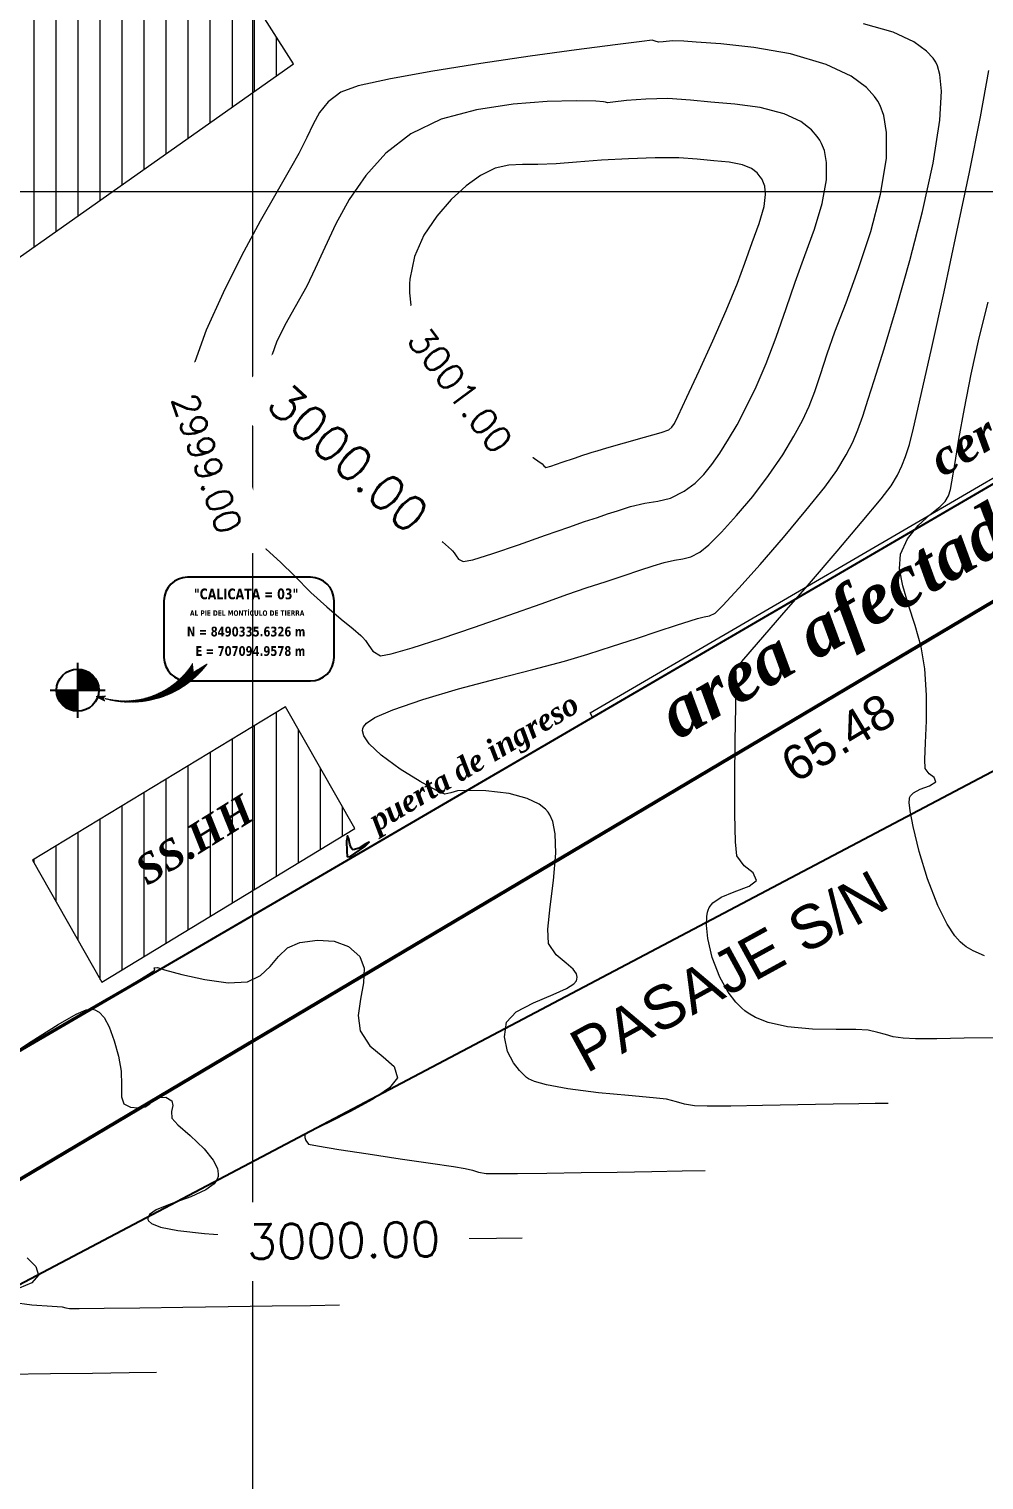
# Model space of a CAD drawing. Header units: metres. Extents: x 699753 to 708012, y 8489657 to 8490746.
# Drawn here: x 699936.6 to 699991.7, y 8490227.8 to 8490311.5 of the extents above; entities that cross this region are included whole.
import ezdxf
from ezdxf.enums import TextEntityAlignment as Align

# ---------------------------------------------------------------- set-up
doc = ezdxf.new("R2010")
doc.units = ezdxf.units.M
for name, color, linetype, lineweight in [('BLOQUES', 7, 'Continuous', 60), ('detalles', 84, 'Continuous', 25), ('V-INTEREG', 5, 'Continuous', 5)]:
    doc.layers.add(name, color=color, linetype=linetype, lineweight=lineweight)
for name, color, linetype in [('C-ANNO-MATC-TEXT', 150, 'Continuous'), ('C-PROP-BRNG', 92, 'Continuous'), ('C-ROAD-TEXT', 11, 'Continuous'), ('C-STRM-STRC', 170, 'Continuous'), ('C-TOPO', 7, 'Continuous'), ('C-TOPO-MAJR', 9, 'Continuous'), ('V-SITE-VEGE', 80, 'Continuous')]:
    doc.layers.add(name, color=color, linetype=linetype)
doc.styles.add('COTAS', font='arial.ttf')
doc.styles.add('MtXpl_Palatino_Linot', font='')
doc.styles.add('MtXpl_Verdana', font='')
doc.styles.get("Standard").update_dxf_attribs({"font": 'simplex.shx'})
doc.styles.get('MtXpl_Palatino_Linot').set_extended_font_data('Palatino Linotype', italic=True, bold=True)
doc.styles.get('MtXpl_Verdana').set_extended_font_data('Verdana', bold=True)
pattern_1 = [(90, (-714247.4502564293, -8490013.274709577), (-1.27, 0), [])]

# ---------------------------------------------------------------- blocks, each defined once
blk = doc.blocks.new('bm')
for p, q in [((0, -0.1299999999999954), (0, 0.1299999999999954)), ((-0.1299999999999954, 0), (0.1299999999999954, 0))]:
    blk.add_line(p, q)
at = {"const_width": 0.0999999999999544}
for points in [[(0.0499999999999759, 0, 0.414213562373095), (-1.8e-15, 0.0499999999999776, 1)], [(-0.0499999999999794, 0, 0.414213562373095), (-1.8e-15, -0.0499999999999776, 1)]]:
    blk.add_lwpolyline(points, format="xyb", dxfattribs=at)
blk.add_circle((0, 0), 0.1)

msp = doc.modelspace()

# ---------------------------------------------------------------- hatches: boundary and pattern name
at = {"layer": 'BLOQUES', "lineweight": 0}
h = msp.add_hatch(dxfattribs=at)
h.set_pattern_fill('ANSI31', color=256, scale=0.4, angle=45)
h.set_pattern_definition(pattern_1)
h.paths.add_polyline_path([(699955.4003379791, 8490265.387990853), (699951.4137763138, 8490272.416572938), (699936.8378135617, 8490263.564186262), (699940.824375227, 8490256.535604177)])
h.paths.add_polyline_path([(699943.3301657593, 8490261.418581283), (699950.2466024078, 8490265.705629518), (699948.8497202877, 8490267.959265625), (699941.9332836395, 8490263.672217382)], flags=24)
at = {"layer": 'V-INTEREG', "lineweight": 0}
h = msp.add_hatch(dxfattribs=at)
h.set_pattern_fill('ANSI31', color=8, scale=0.05438232421874997, angle=-212.683187172237, style=0)
h.set_pattern_definition([(192.3168128277628, (699939.368064348, 8490265.29977508), (0.001450084829632572, -0.00664132592488231), [])])
edge = h.paths.add_edge_path()
edge.add_line((699946.8983732531, 8490274.885579864), (699946.1132494867, 8490274.407614542))
edge.add_line((699946.1132494857, 8490274.407614546), (699946.0612063642, 8490274.9104338))
edge.add_arc((699942.1500995097, 8490277.382426178), 4.626824305750206, 254.1327737513665, 327.70530414900577, ccw=False)
edge.add_arc((699942.4960402449, 8490278.204553759), 5.513267962909487, 253.0105103110142, 322.9869028757964)
h.paths.add_polyline_path([(699941.0399323156, 8490273.036058264), (699940.8850838778, 8490272.931893783), (699940.9929807422, 8490272.75981809), (699940.4957866439, 8490273.006797073)])

# ---------------------------------------------------------------- linework, layer by layer
at = {"flags": 128}
msp.add_lwpolyline([(699886.2154394257, 8490212.83418353), (700043.9861343707, 8490296.024934916), (700049.9658822921, 8490282.332007354), (700064.0396313245, 8490202.102815414)], dxfattribs=at)
at = {"layer": 'BLOQUES', "lineweight": 0, "flags": 128}
for points in [[(699890.0575124751, 8490339.248363065), (699922.3938461168, 8490288.680408997), (699951.879260132, 8490309.478329195), (699920.5719663071, 8490358.5732588)], [(699968.9628376885, 8490272.063914439), (700033.123853275, 8490309.445099497), (700033.4382913018, 8490309.281093283), (699969.1140591475, 8490271.804815767)], [(699955.4003379791, 8490265.387990853), (699951.4137763138, 8490272.416572938), (699936.8378135617, 8490263.564186262), (699940.824375227, 8490256.535604177)]]:
    msp.add_lwpolyline(points, close=True, dxfattribs=at)
at = {"layer": 'C-ANNO-MATC-TEXT', "lineweight": 9}
for p, q in [((699949.51939919, 8490142.102815414), (699949.5193991897, 8490402.102815414)), ((699789.5193991897, 8490302.102815414), (700109.5193991897, 8490302.102815414))]:
    msp.add_line(p, q, dxfattribs=at)
at = {"layer": 'C-ROAD-TEXT', "color": 4, "linetype": 'Continuous', "lineweight": -3, "elevation": -1249.221251983123}
msp.add_lwpolyline([(699944.4080265772, 8490278.517932853), (699944.4080265767, 8490275.258906314, 0.4142135622399479), (699945.7675013465, 8490273.899431543), (699952.8510587853, 8490273.899431543, 0.4142135619266923), (699954.2105335551, 8490275.258906322), (699954.2105335549, 8490278.517932853, 0.4142135622399477), (699952.8510587859, 8490279.877407622), (699945.767501347, 8490279.877407622, 0.4142135619266921)], format="xyb", close=True, dxfattribs=at)
at = {"layer": 'C-TOPO', "color": 132, "linetype": 'Continuous', "lineweight": 0, "true_color": 0x00b8b8, "flags": 128}
for points, elevation in [([(699986.1463749219, 8490249.553404266), (699985.921024457, 8490249.550290773), (699985.3969921084, 8490249.541955872), (699984.4542689655, 8490249.525090052), (699982.9794764757, 8490249.496994814), (699980.94582822, 8490249.458301617), (699978.9082020015, 8490249.422686206), (699977.0887138656, 8490249.397701172), (699975.7094798567, 8490249.390899094), (699974.9926160193, 8490249.409832565), (699974.411215409, 8490249.513035929), (699973.955580691, 8490249.647760076), (699973.3770820432, 8490249.791907443), (699972.5977693164, 8490249.877032777), (699971.1858363292, 8490249.997886034), (699969.4460800438, 8490250.164922806), (699967.6832974205, 8490250.388598679), (699966.4613159174, 8490250.615345681), (699965.7570509162, 8490250.816806028), (699965.4251742299, 8490250.96732002), (699965.3078410082, 8490251.047690073), (699965.1614580791, 8490251.174079048), (699964.8906603659, 8490251.444793249), (699964.5446580556, 8490251.88894775), (699964.2104511674, 8490252.533321628), (699964.0286512409, 8490253.382085675), (699964.1500468202, 8490254.226399424), (699964.7065395707, 8490254.833100585), (699965.7057890067, 8490255.355523588), (699966.8327952112, 8490255.823110854), (699967.6147051017, 8490256.177484253), (699968.0254754218, 8490256.44166738), (699968.1778736935, 8490256.620562123), (699968.2100782486, 8490256.711547906), (699968.2191918121, 8490256.822438555), (699968.1758114061, 8490257.025344333), (699967.9857659565, 8490257.297030615), (699967.5804088429, 8490257.638936533), (699967.0037498799, 8490258.120724196), (699966.5752524653, 8490258.77586765), (699966.5274341946, 8490259.597158028), (699966.6649664383, 8490260.876973862), (699966.8618520269, 8490262.403521681), (699966.9920937904, 8490263.965008011), (699966.96363355, 8490265.097027587), (699966.8225720242, 8490265.80653079), (699966.6564035631, 8490266.187683674), (699966.5486571671, 8490266.345622296), (699966.3969248295, 8490266.513025077), (699966.028553205, 8490266.801757036), (699965.3482039577, 8490267.130857883), (699964.2990584873, 8490267.406854497), (699962.9662446143, 8490267.557321621), (699961.8778161817, 8490267.578655185), (699961.3210695371, 8490267.564079491), (699960.9433750053, 8490267.448160203), (699960.58987745, 8490267.382110385), (699960.1219641267, 8490267.594664587), (699959.1828534448, 8490268.103542177), (699958.0300325354, 8490268.811665686), (699956.9209885291, 8490269.621957654), (699956.2383040454, 8490270.278516455), (699955.9321276128, 8490270.743173914), (699955.8569260329, 8490271.02807643), (699955.8641797466, 8490271.160737088), (699955.8995518886, 8490271.258912979), (699956.0732319033, 8490271.463242115), (699956.5673968085, 8490271.786987377), (699957.5960760311, 8490272.243313668), (699959.334068081, 8490272.837212509), (699961.390151169, 8490273.436276348), (699963.5668716208, 8490274.018073661), (699965.6667757613, 8490274.560172925), (699967.4924099158, 8490275.040142613), (699968.846320409, 8490275.435551194), (699970.2579149051, 8490275.899502436), (699971.6332611103, 8490276.351737434), (699972.8921261859, 8490276.76543157), (699973.9542772918, 8490277.11376019), (699974.7394815882, 8490277.36989866), (699975.1675062362, 8490277.50702235), (699975.543590417, 8490277.589878803), (699975.8468733345, 8490277.646001736), (699976.1760438125, 8490277.79876996), (699976.6278190297, 8490278.24373051), (699977.5478256169, 8490279.245774036), (699978.7652413788, 8490280.617065368), (699980.1092441193, 8490282.16976936), (699981.4090116435, 8490283.716050861), (699982.4937217549, 8490285.068074705), (699983.1925522586, 8490286.038005749), (699983.7254758364, 8490286.925811054), (699984.1093915642, 8490287.662483783), (699984.4076067979, 8490288.366255483), (699984.683428893, 8490289.155357668), (699985.0001652058, 8490290.148021867), (699985.3442426232, 8490291.221840845), (699985.9188148902, 8490293.046351852), (699986.6345518172, 8490295.415895542), (699987.4021232162, 8490298.124812564), (699988.1321988968, 8490300.967443557), (699988.7354486709, 8490303.738129178), (699989.122542349, 8490306.231210066), (699989.216555016, 8490307.887596289), (699989.1312465778, 8490308.863571962), (699988.9894556451, 8490309.3627271), (699988.8909406621, 8490309.56192025), (699988.7387976927, 8490309.78864455), (699988.36051367, 8490310.202969352), (699987.6336370074, 8490310.732933583), (699986.4383517796, 8490311.286311937), (699984.7341114675, 8490311.76947443)], 5996), ([(699992.2608848925, 8490253.335457092), (699990.5205188064, 8490253.30135824), (699988.9455264384, 8490253.2791354), (699987.7143466155, 8490253.276933843), (699987.0054181634, 8490253.30289883), (699986.435278163, 8490253.39458946), (699985.9968555976, 8490253.51224543), (699985.5594500398, 8490253.644250443), (699984.992361063, 8490253.778988192), (699984.2798529257, 8490253.817927582), (699983.1547978116, 8490253.810640352), (699981.784904678, 8490253.835432446), (699980.337882483, 8490253.9706098), (699979.2374322225, 8490254.210850658), (699978.5017924419, 8490254.49439984), (699978.0742042897, 8490254.742052449), (699977.8832867387, 8490254.885344045), (699977.7045463953, 8490255.041117953), (699977.3702609764, 8490255.38412541), (699976.9263714509, 8490255.964163935), (699976.4406653593, 8490256.82312549), (699976.0014281176, 8490257.955631262), (699975.7452446712, 8490259.051416675), (699975.6695790809, 8490259.828124648), (699975.6869851191, 8490260.315627886), (699975.7334515942, 8490260.582257012), (699975.7670536534, 8490260.695435314), (699975.8367425752, 8490260.847605383), (699976.0514517972, 8490261.113724498), (699976.5147839611, 8490261.432440566), (699977.2644927382, 8490261.749450395), (699978.131302484, 8490262.062769545), (699978.5539488547, 8490262.401296092), (699978.3600752963, 8490262.842505733), (699977.8547463907, 8490263.249228122), (699977.4317683467, 8490263.818290735), (699977.3509967291, 8490264.628167206), (699977.3154119548, 8490266.223559903), (699977.3129941592, 8490268.273481907), (699977.3317234752, 8490270.446946291), (699977.3595800378, 8490272.412966127), (699977.3845439808, 8490273.840554485), (699977.394595439, 8490274.398724442), (699977.3682726804, 8490274.50551896), (699977.349523791, 8490274.60954061), (699977.7116090454, 8490275.029597202), (699978.6671776989, 8490276.128574794), (699980.0278549494, 8490277.694996728), (699981.6052659947, 8490279.517386353), (699983.211036032, 8490281.384267012), (699984.656790259, 8490283.08416205), (699985.7541538737, 8490284.405594816), (699986.3147520736, 8490285.137088647), (699986.688762169, 8490285.768727308), (699986.9412390519, 8490286.289424011), (699987.1443959667, 8490286.834042741), (699987.3704461578, 8490287.537447477), (699987.6043396181, 8490288.463338533), (699988.0562793064, 8490290.407598013), (699988.6655356764, 8490293.11340828), (699989.3713791821, 8490296.323951693), (699990.1130802765, 8490299.782410609), (699990.8299094149, 8490303.231967399), (699991.4611370504, 8490306.415804418), (699991.9460336369, 8490309.077104023)], 5994), ([(699991.700418064, 8490258.063712219), (699991.0483810963, 8490258.33485212), (699990.6470356457, 8490258.5794113), (699990.4587324691, 8490258.722998021), (699990.3022099648, 8490258.864086146), (699989.9957338326, 8490259.21150083), (699989.5550434821, 8490259.873418478), (699989.0102521562, 8490260.956352616), (699988.413651897, 8490262.498252494), (699987.931052158, 8490264.07585135), (699987.5841333818, 8490265.503312124), (699987.4188579113, 8490266.412298823), (699987.3676706747, 8490266.895691471), (699987.3707995823, 8490267.10120167), (699987.3840604866, 8490267.1644712), (699987.4377724294, 8490267.27307163), (699987.6138996518, 8490267.454660105), (699987.9892582226, 8490267.657440456), (699988.5275957295, 8490267.852289809), (699988.8978194607, 8490268.091044279), (699988.7925130831, 8490268.330696294), (699988.5180333803, 8490268.551615855), (699988.2882842281, 8490268.860713823), (699988.2599660562, 8490269.36545484), (699988.3005015246, 8490270.324862635), (699988.3531769569, 8490271.606597768), (699988.3612786761, 8490273.078320773), (699988.2680930052, 8490274.607692203), (699988.0424624752, 8490275.866038425), (699987.6955379107, 8490277.09873479), (699987.3154350381, 8490278.27747407), (699986.990269584, 8490279.37394903), (699986.8081572742, 8490280.359852454), (699986.8572138358, 8490281.206877096), (699987.2576082653, 8490282.084899219), (699987.882208062, 8490282.855979947), (699988.564584449, 8490283.490979055), (699989.1383086502, 8490283.96075633), (699989.4369518888, 8490284.236171545), (699989.6172230706, 8490284.567755224), (699989.7407271095, 8490284.92687309), (699989.8247043068, 8490285.37860432), (699989.9886941415, 8490286.385327311), (699990.2298113735, 8490287.832653446), (699990.5451707618, 8490289.606194107), (699990.9318870659, 8490291.591560664), (699991.3870750446, 8490293.674364494), (699991.9078494579, 8490295.740216991)], 5992), ([(699935.2374758081, 8490252.181228997), (699937.0618106705, 8490253.23945531), (699939.0386353765, 8490254.386328196), (699940.8711780343, 8490255.450032787), (699942.2626667555, 8490256.258754203), (699942.9163296485, 8490256.64067757), (699943.3595575666, 8490256.909061683), (699943.7290001976, 8490257.137211474), (699943.885077969, 8490257.238392157), (699943.8342620266, 8490257.363199195), (699944.0260569764, 8490257.3750695), (699944.4321711791, 8490257.254147967), (699945.4347144723, 8490256.980606226), (699946.7539908736, 8490256.686223337), (699948.1103044004, 8490256.502778383), (699949.2239590703, 8490256.56205043), (699949.9790222686, 8490256.913472125), (699950.5309839883, 8490257.437626475), (699951.0072821601, 8490258.01301811), (699951.5353547143, 8490258.518151661), (699952.2426395818, 8490258.831531765), (699953.2651676933, 8490258.966069618), (699954.2085866119, 8490258.901818076), (699955.0342869674, 8490258.600747919), (699955.7036593879, 8490258.024829937), (699955.9553109118, 8490257.33831272), (699955.9040119309, 8490256.490600439), (699955.7283949073, 8490255.557008227), (699955.607092304, 8490254.612851223), (699955.718736584, 8490253.733444562), (699956.2816013283, 8490252.872862587), (699957.0390878118, 8490252.239996945), (699957.6732664466, 8490251.675943902), (699957.8662076428, 8490251.021799719), (699957.4132922908, 8490250.443249082), (699956.4171672825, 8490249.766479244), (699955.1544560828, 8490249.07549799), (699953.9017821566, 8490248.454313098), (699953.0927608217, 8490248.064071795), (699952.6915923579, 8490247.861862963), (699952.5552451211, 8490247.780219974), (699952.5330399872, 8490247.757363537), (699952.5205241208, 8490247.705204455), (699952.5221912538, 8490247.589607285), (699952.5805863998, 8490247.408506649), (699952.7323952777, 8490247.210036097), (699953.2513457054, 8490247.098856231), (699954.4929568452, 8490246.896031762), (699956.1778252627, 8490246.638636587), (699958.0265475238, 8490246.363744607), (699959.7597201936, 8490246.108429698), (699961.0979398383, 8490245.909765763), (699961.7618030232, 8490245.804826694), (699962.1979545626, 8490245.696148654), (699962.5414744389, 8490245.594575139), (699962.9798138753, 8490245.516766304), (699963.5646762409, 8490245.504934898), (699964.7893814718, 8490245.51161212), (699966.4758688469, 8490245.532135366), (699968.4460776452, 8490245.561842056), (699970.5219471451, 8490245.596069599), (699972.5254166251, 8490245.630155401), (699974.2784253642, 8490245.659436865), (699975.6029126412, 8490245.679251412)], 5998), ([(699936.5252704745, 8490240.647141853), (699937.022347804, 8490240.151079731), (699937.1784664307, 8490239.642303346), (699936.7870264157, 8490239.205899967), (699936.0553141629, 8490238.903888969)], 6002), ([(699935.6501065731, 8490238.099117497), (699936.7989338062, 8490237.941561153), (699937.9543415004, 8490237.862328952), (699938.5312449833, 8490237.830665192), (699938.7424483843, 8490237.77671445), (699938.9542095874, 8490237.730633778), (699939.5168533035, 8490237.733488815), (699940.9523324921, 8490237.749907004), (699943.0217406439, 8490237.776275909), (699945.4861712517, 8490237.80898309), (699948.1067178074, 8490237.844416095), (699950.6444738026, 8490237.878962496), (699952.8605327295, 8490237.909009846), (699954.51598808, 8490237.930945707)], 6002), ([(699935.3110804077, 8490233.947725417), (699937.8739921091, 8490233.980021587), (699940.2962398356, 8490234.010559449), (699942.3912691959, 8490234.036947152), (699943.9725257993, 8490234.056792857)], 6004)]:
    msp.add_lwpolyline(points, dxfattribs=dict(at, elevation=elevation))
for points, elevation in [([(699955.7545161046, 8490276.523876945), (699955.8527423405, 8490276.42335116), (699956.0166776642, 8490276.223603828), (699956.2100804207, 8490275.937730761), (699956.4505697339, 8490275.611594124), (699956.8960034313, 8490275.355284495), (699957.4953592141, 8490275.454265857), (699958.7204760563, 8490275.811627047), (699960.3845341991, 8490276.353741849), (699962.3007138831, 8490277.006984008), (699964.2821953486, 8490277.69772732), (699966.1421588376, 8490278.352345543), (699967.6937845907, 8490278.897212451), (699968.7502528484, 8490279.25870181), (699969.8942798333, 8490279.63588714), (699970.9282399066, 8490279.978154434), (699971.8387097804, 8490280.278811453), (699972.6122661665, 8490280.531165985), (699973.2354857778, 8490280.728525808), (699973.8309625561, 8490280.869832681), (699974.3149105828, 8490280.945258768), (699974.7720193748, 8490281.060681233), (699975.2869784489, 8490281.321977256), (699975.8031629269, 8490281.744782025), (699976.5365201522, 8490282.471306687), (699977.4084839212, 8490283.427767182), (699978.3404880291, 8490284.540379422), (699979.2539662713, 8490285.735359335), (699980.0703524436, 8490286.93892285), (699980.7162634801, 8490288.005895676), (699981.2052777082, 8490288.904881133), (699981.5892710142, 8490289.732761571), (699981.9201192836, 8490290.586419342), (699982.2496984015, 8490291.562736785), (699982.6298842541, 8490292.758596255), (699983.0789452802, 8490294.016576586), (699983.7199475282, 8490295.696510294), (699984.4448774118, 8490297.667716784), (699985.1457213451, 8490299.799515462), (699985.7144657417, 8490301.961225716), (699986.0430970147, 8490304.022166966), (699986.0605354545, 8490305.510548914), (699985.8941328818, 8490306.48937692), (699985.6847688683, 8490307.060790842), (699985.5479658461, 8490307.319020042), (699985.3630495066, 8490307.59516166), (699984.9042878271, 8490308.10135415), (699984.0243680434, 8490308.752333092), (699982.5786841024, 8490309.437494492), (699980.5169723727, 8490310.04164595), (699978.4099382606, 8490310.419263044), (699976.5121254079, 8490310.627987908), (699975.0780774575, 8490310.725462662), (699974.3623380506, 8490310.769329427), (699973.7220774539, 8490310.791309608), (699973.1800560517, 8490310.745898047), (699972.9022536481, 8490310.720004266), (699972.7248213835, 8490310.780203404), (699972.5478424864, 8490310.835860336), (699971.9575523104, 8490310.766162181), (699970.4176140568, 8490310.569937186), (699968.1846643226, 8490310.273268228), (699965.5153397067, 8490309.902238188), (699962.6662768062, 8490309.48292994), (699959.8941122192, 8490309.04142637), (699957.4554825443, 8490308.603810346), (699955.6070243783, 8490308.196164763), (699954.6053743198, 8490307.844572483), (699953.8732319431, 8490307.272748055), (699953.3763452374, 8490306.667277107), (699953.0034422901, 8490305.992857942), (699952.6432511884, 8490305.214188872), (699952.1845000192, 8490304.295968203), (699951.7014398748, 8490303.453522215), (699950.923910691, 8490302.114411162), (699949.9508529374, 8490300.39470257), (699948.881207086, 8490298.410463972), (699947.8139136072, 8490296.277762892), (699946.8479129727, 8490294.112666858), (699946.0821456529, 8490292.031243408), (699945.6155521198, 8490290.149560066), (699945.5470728435, 8490288.58368436), (699945.9750770292, 8490286.900884794), (699946.7602114935, 8490285.372065743), (699947.7850257066, 8490283.995077675), (699948.9320691394, 8490282.767771037), (699950.083891261, 8490281.687996311), (699951.1230415419, 8490280.753603945), (699951.9320694526, 8490279.962444393), (699952.8661088847, 8490279.007669648), (699953.7869938131, 8490278.170613674), (699954.6231036905, 8490277.467088325), (699955.3028179699, 8490276.912905464), (699955.7545161046, 8490276.523876945)], 5998), ([(699958.5725183923, 8490297.052696707), (699958.5549821652, 8490296.785633115), (699958.5534635509, 8490296.274596019), (699958.629610472, 8490295.559104828), (699958.8622454194, 8490294.681786707), (699959.3309861812, 8490293.6683943), (699959.954981139, 8490292.695701731), (699960.6887323168, 8490291.708202576), (699961.486741738, 8490290.650390407), (699962.3990099785, 8490289.567176437), (699963.4241434081, 8490288.571815567), (699964.4395527396, 8490287.71131689), (699965.3226486862, 8490287.032689521), (699965.9508419615, 8490286.582942573), (699966.2015432789, 8490286.409085145), (699966.3027750527, 8490286.292365784), (699966.4085342268, 8490286.197179103), (699966.71397968, 8490286.286131052), (699967.3660216298, 8490286.502201376), (699968.0767157531, 8490286.74271656), (699968.5581177274, 8490286.90500304), (699968.8487544594, 8490287.001930928), (699969.0794421457, 8490287.079023091), (699969.371444861, 8490287.17153273), (699969.9288418082, 8490287.331047332), (699970.9477130737, 8490287.617332896), (699972.1016261518, 8490287.943547072), (699973.0641485361, 8490288.222847508), (699973.5088477213, 8490288.368391847), (699973.6840859883, 8490288.535512416), (699973.8259528134, 8490288.740757057), (699974.0428745899, 8490289.185302822), (699974.5530036298, 8490290.266421584), (699975.2531274924, 8490291.777231475), (699976.0400337368, 8490293.510850633), (699976.8105099219, 8490295.260397187), (699977.4613436066, 8490296.818989275), (699977.8893223504, 8490297.979745032), (699978.306408292, 8490299.178477338), (699978.7054807582, 8490300.270047622), (699978.99327964, 8490301.247599216), (699979.0807309715, 8490301.94293935), (699979.0316912053, 8490302.411564937), (699978.9332219266, 8490302.69797848), (699978.8620162144, 8490302.83321963), (699978.7796834478, 8490302.959717082), (699978.5949015414, 8490303.178294757), (699978.2697655711, 8490303.429864025), (699977.7532377046, 8490303.650156552), (699976.9881306688, 8490303.798961824), (699976.1084098005, 8490303.882945443), (699975.1334736157, 8490303.983322756), (699974.0802420628, 8490304.054372674), (699972.7118422912, 8490304.053874968), (699971.1750224525, 8490304.00047333), (699969.6165306991, 8490303.912811438), (699968.1831151823, 8490303.809532972), (699967.0215240543, 8490303.709281614), (699965.962828763, 8490303.659611946), (699965.0769961335, 8490303.666144056), (699964.2830596537, 8490303.629105953), (699963.5000528108, 8490303.44872565), (699962.6470090923, 8490303.025231147), (699961.8318394326, 8490302.436439143), (699960.964645269, 8490301.650939224), (699960.1252713426, 8490300.694273213), (699959.3935623941, 8490299.59198291), (699958.8493631637, 8490298.369610136), (699958.5725183923, 8490297.052696707)], 6002)]:
    msp.add_lwpolyline(points, close=True, dxfattribs=dict(at, elevation=elevation))
at = {"layer": 'C-TOPO', "color": 20, "linetype": 'Continuous', "lineweight": 0, "elevation": 6000, "flags": 128}
msp.add_lwpolyline([(699960.9780296917, 8490281.466481043), (699961.0360487086, 8490281.40710376), (699961.1328799295, 8490281.289119555), (699961.2471165966, 8490281.120263709), (699961.3891657487, 8490280.927625494), (699961.6522688292, 8490280.776231797), (699962.2118815501, 8490280.890247552), (699963.363198754, 8490281.249810496), (699964.8446540857, 8490281.751836548), (699966.3946811886, 8490282.29324161), (699967.7517137082, 8490282.770941602), (699968.6541852878, 8490283.081852423), (699969.3979480405, 8490283.329190431), (699969.976322478, 8490283.5240362), (699970.5559483281, 8490283.714834293), (699971.3034653194, 8490283.95002927), (699972.1241085095, 8490284.139254281), (699972.8627086679, 8490284.255683964), (699973.5952990936, 8490284.443075119), (699974.397913085, 8490284.845184552), (699975.0168793869, 8490285.301453846), (699975.5283701733, 8490285.798686633), (699975.985401763, 8490286.367250321), (699976.4409904754, 8490287.037512297), (699976.9481526284, 8490287.839839956), (699977.4361218837, 8490288.665537084), (699977.9714409498, 8490289.67329703), (699978.5377792256, 8490290.855330093), (699979.1188061106, 8490292.203846524), (699979.6981910028, 8490293.711056622), (699980.2596033021, 8490295.369170645), (699980.7808316204, 8490296.88098952), (699981.3537244383, 8490298.421079831), (699981.8986198992, 8490299.94745635), (699982.3358561458, 8490301.418133842), (699982.5857713212, 8490302.791127073), (699982.5972995221, 8490303.790974924), (699982.4692769913, 8490304.469268164), (699982.3092888895, 8490304.882333701), (699982.2049910302, 8490305.076119835), (699982.0645001662, 8490305.289170386), (699981.7327536574, 8490305.669896169), (699981.1240017643, 8490306.13707955), (699980.1490694379, 8490306.592726542), (699978.7626957904, 8490306.950665796), (699977.312711619, 8490307.14761774), (699975.9306154557, 8490307.263023986), (699974.7479058333, 8490307.37632609), (699973.4555087284, 8490307.465568041), (699972.1756980907, 8490307.437812595), (699971.0634843077, 8490307.349267865), (699970.2738777654, 8490307.256141944), (699969.9618888512, 8490307.21464294), (699969.8501733673, 8490307.251981897), (699969.7386377308, 8490307.287518999), (699969.3038420595, 8490307.30842627), (699968.1599312205, 8490307.330362381), (699966.5018349913, 8490307.295596657), (699964.5244831481, 8490307.14639842), (699962.4228054684, 8490306.825036986), (699960.3917317287, 8490306.273781674), (699958.626191706, 8490305.434901813), (699957.2016521901, 8490304.320865283), (699956.0359192343, 8490303.033293163), (699955.0874315092, 8490301.648184573), (699954.3146276862, 8490300.241538638), (699953.6759464365, 8490298.88935447), (699953.1298264317, 8490297.667631188), (699952.6347063422, 8490296.652367918), (699951.9709187414, 8490295.470204467), (699951.3725548418, 8490294.39899542), (699950.8985225874, 8490293.427521763), (699950.6484017061, 8490292.714613145), (699950.5559153185, 8490292.213653108), (699950.5466144289, 8490291.894391289), (699950.5590847858, 8490291.738904586), (699950.5872293926, 8490291.55327134), (699950.6730695396, 8490291.220390601), (699950.869608153, 8490290.797328303), (699951.2411022681, 8490290.320419429), (699951.8447662006, 8490289.746151319), (699952.555767574, 8490289.042915454), (699953.3200097388, 8490288.293500891), (699954.6074393735, 8490287.113179984), (699956.1919316227, 8490285.693909897), (699957.8473616337, 8490284.227647798), (699959.3476045515, 8490282.906350845), (699960.466535522, 8490281.921976203), (699960.9780296917, 8490281.466481043)], close=True, dxfattribs=at)
at = {"layer": 'C-TOPO', "color": 132, "linetype": 'Continuous', "lineweight": -3, "true_color": 0x00b8b8, "elevation": 5996, "flags": 128}
msp.add_lwpolyline([(699955.3140280711, 8490264.165004468), (699955.2681081746, 8490264.192156093), (699955.1959477427, 8490264.287590953), (699955.1250737606, 8490264.49639192), (699955.0671973642, 8490264.793232461), (699954.9827186278, 8490264.970835576), (699954.9221261047, 8490264.655960413), (699954.9376796967, 8490264.093304636), (699954.9629798391, 8490263.78736697), (699955.1188420156, 8490263.765364172), (699955.4283728675, 8490263.966742592), (699955.9776948647, 8490264.353267478), (699956.2422405252, 8490264.609949062), (699956.0332760155, 8490264.511980088), (699955.653174295, 8490264.257292306), (699955.3140280711, 8490264.165004468)], close=True, dxfattribs=at)
at = {"layer": 'C-TOPO', "color": 20, "linetype": 'Continuous', "lineweight": 0, "elevation": 6000, "flags": 128}
msp.add_lwpolyline([(699935.1081203691, 8490252.028383018), (699936.7460144687, 8490253.117364747), (699938.3054864068, 8490254.10222078), (699939.3464807674, 8490254.685998207), (699939.9316600602, 8490254.940200178), (699940.2018456886, 8490254.999164624), (699940.2955969317, 8490254.99088375), (699940.4287152443, 8490254.945204137), (699940.6653172424, 8490254.80972826), (699940.9559616485, 8490254.510072665), (699941.2510564964, 8490253.969286786), (699941.5303430647, 8490253.149402516), (699941.7865339225, 8490252.277348267), (699941.9440292873, 8490251.409343684), (699941.9599088422, 8490250.593689868), (699941.96509161, 8490249.933924397), (699942.0904966154, 8490249.533584854), (699942.4687025783, 8490249.328052854), (699942.918454389, 8490249.29354486), (699943.3290761252, 8490249.358736688), (699943.5978413998, 8490249.52271725), (699943.7888488282, 8490249.744904114), (699944.0416599893, 8490249.894466048), (699944.5057376303, 8490249.911057698), (699944.8586616089, 8490249.704037579), (699944.9092835981, 8490249.428997254), (699944.8393440506, 8490249.081182217), (699944.8622207026, 8490248.691021474), (699945.2139821775, 8490248.30689069), (699945.9228141025, 8490247.693127545), (699946.7217769235, 8490246.935532799), (699947.2464580451, 8490246.283556359), (699947.4834918672, 8490245.796627706), (699947.5349688024, 8490245.483282639), (699947.5223370368, 8490245.332051532), (699947.4782329738, 8490245.187045613), (699947.2934888931, 8490244.919892313), (699946.8207869647, 8490244.568556322), (699945.9535356342, 8490244.170603616), (699944.7631318589, 8490243.739944218), (699943.9636583513, 8490243.408529313), (699943.5813268531, 8490243.145910399), (699943.4756568995, 8490242.956384541), (699943.4767380519, 8490242.855737159), (699943.5133181744, 8490242.77248249), (699943.695251614, 8490242.620307395), (699944.2010053302, 8490242.425509388), (699945.2005811908, 8490242.221607422), (699946.7382776855, 8490242.04222904), (699948.2922749232, 8490241.928297887), (699949.5369109978, 8490241.86005613), (699950.1465240034, 8490241.81774594), (699950.5559388372, 8490241.709026145), (699950.9670117315, 8490241.62370004), (699951.550259088, 8490241.61816631), (699952.8848078129, 8490241.629223255), (699954.7633368614, 8490241.652605316), (699956.9785251872, 8490241.684046967), (699959.3230517454, 8490241.719282655), (699961.589595491, 8490241.754046848), (699963.5708353774, 8490241.784073992), (699965.0594503606, 8490241.805098562)], dxfattribs=at)
at = {"layer": 'V-SITE-VEGE', "flags": 128}
msp.add_lwpolyline([(699922.8633828311, 8490244.858467197), (699859.6200550644, 8490338.659840817), (699902.3581691923, 8490377.650542537), (700033.4382913018, 8490309.281093283), (699922.8633828311, 8490244.858467197)], dxfattribs=at)

# ---------------------------------------------------------------- block references
at = {"layer": 'detalles', "linetype": 'Continuous', "xscale": 12.192, "yscale": 12.192, "zscale": 12.192}
msp.add_blockref('bm', (699939.434582896, 8490273.368388643), dxfattribs=at)

# ---------------------------------------------------------------- texts
at = {"style": 'COTAS'}
msp.add_text('PASAJE S/N', height=2.488319999999998, rotation=28.69828004922081, dxfattribs=at).set_placement((699976.9422059478, 8490257.21339961), align=Align.MIDDLE)
at = {"insert": (699983.2709177021, 8490270.626493478), "char_height": 2, "attachment_point": 5, "rotation": 31.074811533382668, "style": 'COTAS'}
msp.add_mtext('65.48', dxfattribs=at)
at = {"layer": 'C-PROP-BRNG', "color": 0, "style": 'MtXpl_Palatino_Linot'}
for s, height, rotation, p in [('cerco perimetrico nuevo', 2.025, 30.06997734988105, (699989.2754823458, 8490285.626837008, -1198.4)), ('area afectada por calle', 2.915999999999999, 30.06997734988105, (699974.0205813211, 8490270.479395509, 7190.4)), ('puerta de ingreso', 1.265625, 30.84431249867945, (699956.693527547, 8490265.186401108, 1505.5))]:
    msp.add_text(s, height=height, rotation=rotation, dxfattribs=at).set_placement(p)
at = {"layer": 'C-PROP-BRNG', "color": 42, "style": 'MtXpl_Palatino_Linot'}
msp.add_text('SS.HH', height=1.6875, rotation=31.79207588545694, dxfattribs=at).set_placement((699943.4458647516, 8490262.070711562))
at = {"layer": 'C-ROAD-TEXT', "color": 6, "style": 'MtXpl_Verdana', "width": 0.75}
for s, height, p in [('"CALICATA = 03"', 0.61875, (699946.1330919248, 8490278.606813015, -1401.336551983123)), ('AL PIE DEL MONTÍCULO DE TIERRA ', 0.3141918749492671, (699945.9058740324, 8490277.653634798, -1088.194992067502)), ('N = 8490335.6326 m', 0.5625, (699945.7288958746, 8490276.465231167, -1249.221251983123)), ('E = 707094.9578 m', 0.5625, (699946.2171583053, 8490275.343887135, -1249.221251983123))]:
    msp.add_text(s, height=height, dxfattribs=at).set_placement(p)

# ---------------------------------------------------------------- next in the draw order: texts
at = {"layer": 'C-TOPO-MAJR', "color": 5, "linetype": 'Continuous', "lineweight": 9, "attachment_point": 5, "bg_fill": 3, "bg_fill_color": 256, "bg_fill_true_color": 13158600, "bg_fill_transparency": 0}
for s, insert, char_height, width, rotation, box_fill_scale in [('3001.00', (699961.486741738, 8490290.650390407, 6002), 1.5, 8.657142857142855, 307.03076128373016, 1.846666666666667), ('2999.00', (699931.2789531638, 8490278.456170643, 5998), 1.5, 8.945714285714281, 324.1123845358594, 1.846666666666667), ('3000.00', (699954.7633368614, 8490241.652605316, 6000), 2, 11.92761904761904, 0.813182761033484, 1.635)]:
    msp.add_mtext(s, dxfattribs=dict(at, insert=insert, char_height=char_height, width=width, rotation=rotation, box_fill_scale=box_fill_scale))

# ---------------------------------------------------------------- next in the draw order: texts
at = {"layer": 'C-TOPO-MAJR', "color": 5, "linetype": 'Continuous', "lineweight": 9, "insert": (699955.0275190704, 8490286.736903893, 6000), "char_height": 2, "width": 11.92761904761904, "attachment_point": 5, "rotation": 318.14838580012315, "bg_fill": 3, "box_fill_scale": 1.635, "bg_fill_color": 256, "bg_fill_true_color": 13158600, "bg_fill_transparency": 0}
msp.add_mtext('3000.00', dxfattribs=at)

# ---------------------------------------------------------------- next in the draw order: texts
at = {"layer": 'C-TOPO-MAJR', "color": 5, "linetype": 'Continuous', "lineweight": 9, "insert": (699946.881707014, 8490286.440403078, 5998), "char_height": 1.5, "width": 8.945714285714281, "attachment_point": 5, "rotation": 288.8719660071382, "bg_fill": 3, "box_fill_scale": 1.846666666666667, "bg_fill_color": 256, "bg_fill_true_color": 13158600, "bg_fill_transparency": 0}
msp.add_mtext('2999.00', dxfattribs=at)

# ---------------------------------------------------------------- next in the draw order: hatches: boundary and pattern name
at = {"layer": 'BLOQUES', "lineweight": 0}
h = msp.add_hatch(dxfattribs=at)
h.set_pattern_fill('ANSI31', color=256, scale=0.4, angle=45)
h.set_pattern_definition(pattern_1)
h.paths.add_polyline_path([(699890.0575124751, 8490339.248363065), (699922.3938461168, 8490288.680408997), (699951.879260132, 8490309.478329195), (699920.5719663071, 8490358.5732588)])
h.paths.add_polyline_path([(699911.0539763003, 8490321.438536825), (699933.5441702524, 8490325.534774138), (699933.0687457066, 8490328.145069739), (699910.5785517545, 8490324.048832422)], flags=24)
h.paths.add_polyline_path([(699898.6382640855, 8490306.653899198), (699884.8851407479, 8490327.140000256), (699882.056715337, 8490325.241167312), (699895.8098386746, 8490304.755066255)], flags=24)
h.paths.add_polyline_path([(699888.7995155462, 8490352.509860797), (699906.7044204642, 8490370.267470697), (699904.3054945761, 8490372.686295087), (699886.4005896581, 8490354.928685183)], flags=24)

# ---------------------------------------------------------------- next in the draw order: linework, layer by layer
at = {"layer": 'C-STRM-STRC', "lineweight": 50, "flags": 128}
msp.add_lwpolyline([(699859.6200550644, 8490338.659840817), (699902.3581691923, 8490377.650542537), (700039.1078023374, 8490306.323960343), (699926.4913872733, 8490239.477475816), (699859.6200550644, 8490338.659840817)], dxfattribs=at)

doc.saveas('drawing.dxf')
